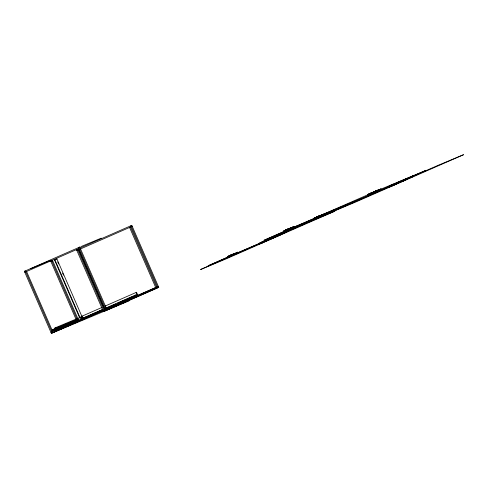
<?xml version="1.0" encoding="UTF-8"?>
<svg xmlns="http://www.w3.org/2000/svg" width="488" height="488" viewBox="0 0 488 488"><rect width="100%" height="100%" fill="white"/><g stroke="black" fill="none" stroke-linecap="round" stroke-linejoin="round"><path stroke-width="0.73" d="M374.015 192.65L372.795 193.187L379.365 190.357L379.066 190.497M296.064 226.609L294.606 227.231M371.032 193.87L371.697 193.571L370.392 194.12L370.124 193.498L373.869 191.924L373.552 192.059M267.601 240.413L268.296 240.102L267.674 240.358M322.367 215.428L314.528 218.764L314.272 218.154L313.65 218.411L320.665 215.397L320.939 216.025L320.616 216.16L320.348 215.531L371.691 194.181L396.701 183.024L396.25 183.201L393.243 184.519L393.511 185.147L397.72 183.323L394.884 184.574M293.624 227.689C294.459 226.975 294.435 228.536 293.989 228.268M319.305 216.038L319.823 215.824L320.097 216.446L319.579 216.666L321.781 215.672L320.488 216.221L320.22 215.592L319.152 216.025L316.822 217.038L317.078 217.648M234.551 254.327L236.009 253.705C236.046 252.699 234.777 254.962 233.209 254.931M290.787 228.671L291.793 228.25L291.519 227.621L289.994 228.256L290.262 228.884M295.295 227.67L296.094 227.323L294.807 227.872L294.532 227.243L293.959 227.493L294.233 228.122L295.332 227.652L294.874 227.859M320.982 216.019L320.555 216.208M407.45 179.059L406.675 179.413M294.057 227.707L314.961 218.423M370.63 193.327C368.794 194.102 371.155 194.553 371.954 193.523M227.914 257.152L228.994 256.682M283.424 231.074L291.867 227.469L292.111 228.116L293.264 227.621L292.989 226.999L291.836 227.493M232.849 255.096L233.837 254.596L231.629 255.517L231.361 254.889L232.837 254.248L232.52 254.382M284.986 231.159L288.371 229.708M289.256 229.519L297.534 225.981L297.808 226.609L290.262 229.83L290.781 229.622L290.506 228.994L288.634 229.641M315.211 218.496L318.548 217.02L318.274 216.391L316.59 217.111L316.895 217.794M285.407 230.232L289.353 228.518L288.841 228.75M229.897 256.31L230.885 255.913L230.58 255.23L234.728 253.498L234.277 253.699L234.478 254.339L235.002 254.126M284.51 231.349L286.981 230.312L286.688 229.696L285.395 230.238M289.939 229.226L290.61 228.921M293.794 227.548L290.903 228.762L291.214 229.445L290.897 229.58L290.622 228.951L293.245 227.78L291.684 228.421L291.958 229.049L293.44 228.402L293.166 227.78L292.849 227.914M319.475 215.903L318.139 216.483L318.414 217.111L318.926 216.873M319.75 216.526L317.096 217.66M377.163 191.333L376.895 190.704L375.095 191.473L375.888 191.125L376.163 191.747L375.431 192.089L378.676 190.655M288.725 228.854L288.518 228.951M228.451 256.176L237.205 252.448L237.479 253.077L236.326 253.571L236.052 252.943M233.392 254.114C233.831 253.559 234.264 254.925 233.667 254.736M228.726 256.798C229.281 256.828 228.652 255.559 229.927 255.572M288.78 229.708L289.048 229.586M264.563 240.968L268.022 239.474L264.563 240.968L264.838 241.597L269.047 239.773L268.248 240.139M314.144 218.6L263.831 240.37L288.134 229.61M370.691 193.254L372.118 192.644M289.048 230.33L289.469 230.159L289.201 229.531M316.108 218.099L317.188 217.654L316.932 217.02L315.62 217.575L316.614 217.129L316.578 217.929M294.264 228.152L291.409 229.311L291.123 228.671M394.536 184.696C393.779 185.495 393.23 184.122 394.267 184.074M260.903 243.323L259.396 243.982L259.122 243.353L260.629 242.695M389.583 186.874L388.07 187.532L387.801 186.904L389.308 186.245M404.729 180.231L402.911 181.024L402.637 180.395L404.149 179.736M405.534 179.157L406.522 178.718L403.363 180.096L403.637 180.719L406.791 179.346L406.071 179.669M372.972 193.047L374.827 192.254L371.685 193.651L371.429 192.943L370.862 193.169L371.136 193.797L371.758 193.596M263.16 242.371L263.935 242.024L261.208 243.189M391.053 186.227L388.796 187.233L388.527 186.605L392.34 184.946L389.491 186.16M293.386 227.731L293.989 227.524M293.264 227.835L292.91 227.994L293.526 227.737L293.8 228.366C292.062 229.104 295.557 227.426 293.355 228.543M377.993 190.222L378.395 190.039L376.095 191.021L376.407 191.711L376.766 191.558L376.492 190.936L381.012 188.935L381.28 189.558L376.407 191.711M319.579 216.605L318.859 216.977L323.489 214.958L323.215 214.336M396.652 183.061L397.452 182.701L395.109 183.701M376.132 191.082L379.902 189.411L380.176 190.039M259.122 243.353L263.001 241.682L262.038 242.085M262.52 241.895L263.66 241.395L261.788 242.194M277.361 235.387L277.843 235.167L273.963 236.845L274.232 237.473L275.744 236.814M276.879 235.576L278.502 234.887L275.659 236.101M273.243 237.192L273.823 236.936L274.091 237.558L272.676 238.15L272.402 237.528L275.726 236.125L276.001 236.753L272.676 238.15M387.801 186.904L389.613 186.111M406.4 178.785L407.175 178.437L404.747 179.474M259.396 243.982L263.276 242.304L262.312 242.713M401.923 180.743C405.687 180.414 396.835 183.464 397.208 183.525L396.933 182.896L397.616 182.597L404.406 179.675L404.68 180.304L401.35 181.701L401.081 181.079L401.758 180.78M402.637 180.395L404.406 179.675M265.856 241.145L265.234 241.426L264.96 240.804M273.512 237.821C275.317 237.162 273.31 236.546 272.402 237.528M274.232 237.473L278.117 235.796L277.635 236.015M388.796 187.233L392.608 185.574L390.735 186.367M396.518 183.86L396.976 183.653L394.56 184.684M388.07 187.532L389.888 186.739M402.191 181.371L402.771 181.109L402.496 180.487L401.063 181.121M284.504 230.598C283.522 231.08 285.291 230 284.931 231.172M285.657 230.11L284.717 230.531L285.968 230.013L286.236 230.635L285.718 230.855M288.506 228.896L289.915 228.335M290.061 228.25C291.031 227.243 292.306 228.384 290.647 228.719M290.195 228.195C290.439 228.116 288.5 228.555 289.665 229.201M284.779 231.227L283.699 231.696L287.2 230.153M314.736 217.935L314.388 218.087L316.194 217.343L316.462 217.971L315.205 218.502M318.737 216.233L319.195 216.08L319.481 216.715L319.006 216.855M320.762 215.379L321.507 215.049L320.244 215.586M368.318 194.285L367.476 194.663L370.374 193.486L370.648 194.114L370.282 194.267L370.008 193.638M371.173 193.071C373.595 192.004 369.648 193.785 371.081 193.175L371.35 193.803L370.99 193.956C370.172 192.467 371.02 194.877 371.905 193.468M228.726 256.054L227.64 256.523L228.262 256.267L228.53 256.895L227.908 257.158M230.281 255.389L229.622 255.688L230.903 255.145L231.196 255.761L229.885 256.322M232.129 254.602L232.922 254.248L232.087 254.602L232.404 255.23L233.331 254.827M234.752 253.498L235.497 253.162L234.209 253.711M378.792 190.625L377.688 191.101L377.407 190.436L379.091 189.74L377.114 190.582M293.05 227.878L293.514 227.725M368.592 194.913L367.763 195.285L370.709 194.011L370.441 193.382L369.123 193.931M275.47 236.186L274.347 236.68L274.585 237.327M315.004 218.563C314.608 219.142 314.937 217.386 315.931 217.453M371.447 193.693L371.813 193.535M230.141 256.194L229.201 256.609L236.357 253.546M375.235 192.15L375.565 192.004M289.323 230.214L288.243 230.684L291.745 229.14L291.47 228.512L288.011 230.043L288.585 229.799L288.859 230.428M290.47 229.72C287.883 230.525 292.489 229.677 291.232 228.677L289.994 229.201M404.418 180.365L403.301 180.859L403.027 180.231M128.991 300.925L51.35 333.31L24.4 271.328L79.733 247.074L80.142 248.014M158.752 287.341L103.419 311.594L76.47 249.606L77.403 249.215L104.353 311.204L158.752 287.341L131.803 225.352L24.809 272.267M76.079 319.42L50.856 261.409L52.637 260.647L77.86 318.658M79.733 317.969L54.51 259.958L56.895 258.921L82.722 318.329M132.211 226.292L76.878 250.545L77.812 250.155M75.335 322.013L55.986 330.083L55.034 327.893L55.888 327.521M82.661 318.511L81.709 316.322L101.937 307.446M105.121 306.055L136.506 292.288L137.463 294.478L133.974 296.009M82.405 319.048L81.453 316.858L80.605 317.23L81.319 318.871M51.984 330.004L78.153 319.048L78.562 319.982L51.704 331.23M102.742 309.441L80.191 319.317L81.124 318.926M105.536 308.221L135.524 295.063L135.932 296.002L105.945 309.16M102.791 309.648L50.941 332.371M104.182 309.038L106.274 308.117M91.433 314.675L83.064 318.347L82.106 316.151L81.709 316.322M92.824 314.058L102.59 309.776M106.079 308.245L115.839 303.963M117.236 303.353L132.577 296.619M284.339 230.665L286.926 229.525L287.182 230.196L286.895 229.549L288.048 229.061M293.514 227.493L293.837 227.359L293.562 226.731L292.08 227.377L292.355 228.006M99.43 311.997L80.599 320.256L102.456 310.685M100.827 311.381L102.919 310.466M106.402 308.935L134.999 296.393L134.59 295.454L135.524 295.063M292.989 226.999L292.428 227.243L292.696 227.872M51.35 333.31L102.962 310.673M104.408 310.039L156.02 287.401M103.194 310.588L52.283 332.92L25.333 270.938L24.4 271.328M158.344 286.401L103.011 310.655M367.421 194.724L367.745 194.59L368.013 195.212L367.696 195.346L367.421 194.724L375.778 191.119L376.047 191.741L375.73 191.876L375.455 191.247L375.778 191.119M377.694 190.363L374.449 191.754L375.73 191.186M370.441 193.382L371.081 193.175M371.777 192.906L378.096 190.149M287.755 229.933L288.323 229.683L286.633 230.403M317.749 217.441L317.481 216.812L374.955 191.65L426.091 170.318L395.402 183.781M292.141 228.091L289.256 229.378L288.988 228.756L287.871 229.153M228.244 256.255L232.27 254.51L232.538 255.139L230.848 255.852M236.302 252.827L237.778 252.186L238.052 252.814L236.57 253.455M298.107 225.718L296.625 226.359L296.899 226.987L298.381 226.347L298.107 225.718L297.79 225.852L298.058 226.475L298.381 226.347M369.026 194.724L369.398 194.559M316.608 217.874L317.426 217.489M367.696 195.346L376.821 191.418L376.553 190.796M323.788 214.067L324.062 214.696L322.58 215.336L322.306 214.714M378.365 190.778L372.045 193.535L371.734 192.888M324.062 214.696L322.904 215.208L322.629 214.58M403.863 179.859L404.454 179.602M263.142 241.59L263.825 241.292L264.093 241.914L263.416 242.213L263.142 241.59L266.466 240.188L266.741 240.81L266.064 241.109L265.789 240.486L266.466 240.188M266.296 240.95L266.704 240.773L266.167 241.011L265.936 240.395L268.937 239.047L269.205 239.675L268.528 239.974L268.254 239.346L270.834 238.254L271.029 238.931M272.658 238.193L270.175 239.248L269.907 238.62L272.548 237.504M279.301 234.502L279.978 234.258L280.252 234.881L279.569 235.124L279.301 234.502L284.461 232.294L284.73 232.916L283.961 233.252L283.693 232.63L284.461 232.294M391.821 185.141L395.146 183.738L395.42 184.36L394.737 184.659L394.469 184.037L391.821 185.141L392.09 185.763L395.42 184.36M393.602 184.366L393.914 184.976M394.572 183.964L395.219 183.683M398.58 182.17L399.879 181.652L400.148 182.28M407.974 178.053L408.657 177.809L408.926 178.431L408.249 178.675L407.974 178.053L413.135 175.845L413.409 176.467L412.641 176.802L412.366 176.18L413.135 175.845M228.518 256.883L231.416 255.608M267.326 239.791L268.772 239.15L268.211 239.382M270.761 238.303L271.529 237.961L271.804 238.589L271.413 238.736M275.726 236.125L275.049 236.424L275.324 237.046M279.978 234.258L280.71 233.935L280.984 234.563L279.569 235.124M394.469 184.037L395.146 183.738M399.373 182.616L399.105 181.994L400.209 181.512L400.483 182.14L398.855 182.799M408.657 177.809L409.389 177.486L409.658 178.114L408.249 178.675M394.097 184.629L329.235 213.085L354.8 202.416L463.6 154.69L438.029 165.353L395.487 184.019M390.967 186.294L391.955 185.855L391.23 186.178M407.437 179.066L404.607 180.273M392.09 185.763L392.773 185.464L392.498 184.842M397.208 183.525L397.885 183.226L397.616 182.597M401.35 181.701L402.033 181.408L400.087 182.286M286.596 229.702L288.567 228.854M286.865 230.324L288.14 229.775M370.508 194.108L368.397 195.011L369.184 194.657L368.916 194.035L368.141 194.376L372.094 192.772L372.368 193.4M372.863 193.126L372.045 193.474M404.332 179.651L404.784 179.45M289.28 230.074L268.376 239.358L273.872 237.119M395.609 183.512L396.006 183.342M401.807 180.798L399.818 181.658M228.957 256.542L208.047 265.826L260.458 243.073L260.141 243.158M260.818 242.609L262.135 242.072M276.629 235.716L276.977 235.564L276.354 235.802M231.086 255.779L231.989 255.383M231.397 255.645L231.141 254.98L231.385 255.633L232.916 254.992M389.766 186.788L391.089 186.251M405.925 179.736L405.577 179.889L406.437 179.493M395.884 184.141L396.28 183.964M262.099 242.048C260.055 242.201 259.244 244.445 261.537 243.036M274.689 236.546L274.957 237.168L276.379 236.528M277.251 236.186L276.342 236.546M267.528 240.45L266.527 240.889L266.253 240.261L265.893 240.413L266.167 241.041M287.06 229.494L287.505 229.305M369.325 193.876L369.77 193.681M376.303 190.967L376.742 190.778M381.012 188.935L374.387 191.814L374.729 191.668L375.004 192.296L374.662 192.437L374.387 191.76L372.564 192.546M317.285 216.831L317.731 216.641M290.195 228.713L292.251 227.817M287.328 230.123L288.201 229.744L287.914 229.146M369.599 194.505L370.044 194.309M315.62 218.136L321.787 215.452M376.571 191.595L377.017 191.4M231.275 254.95L231.721 254.754M317.56 217.459L317.999 217.264M374.662 192.437L381.28 189.558M289.933 229.787L296.106 227.103M229.61 256.255L235.783 253.571M291.873 229.11L292.318 228.915M390.729 186.398L389.705 186.837L389.43 186.215L390.815 185.623L388.527 186.605M266.46 240.913L267.845 240.279M261.721 243L262.41 242.701L261.391 243.14M293.593 227.237L313.839 218.557M405.034 179.352L405.656 179.114L405.211 179.267M322.476 215.153L346.468 204.96L296.466 226.774M404.967 179.413L403.363 180.096M296.796 226.804L320.787 216.605L274.488 236.857M405.888 179.718L403.808 180.651M276.287 235.863L274.86 236.473M236.466 253.272L259.445 243.439M261.123 242.512L261.452 242.371M276.232 236.631L277.214 236.168M372.698 192.424C377.889 190.18 371.386 193.016 373.814 192.016L374.082 192.638L373.442 192.095M370.41 194.114L370.965 193.876M405.083 179.358L404.271 179.7L404.546 180.328L405.357 179.981M272.383 237.571L269.907 238.62M292.745 228.732L293.52 228.408L292.684 228.762M276.403 235.808L275.592 236.149L275.866 236.778L276.476 236.515M275.921 236.765L276.678 236.43M276.897 236.308L278.758 235.515L277.995 235.863L277.733 235.216M261.08 243.274L261.836 242.939M373.113 192.315L373.558 192.113M318.097 216.489L319.213 216.093M377.938 190.967L377.389 191.204L377.096 190.588M292.416 228.134L293.209 227.798M318.365 217.111L318.768 216.94M261.367 242.402L260.757 242.664L261.025 243.286L261.641 243.03M232.361 255.23L232.758 255.059M373.948 192.62L373.82 192.681M405.558 179.126L406.162 178.864M409.023 178.34L413.409 176.467M405.827 179.749L406.26 179.566M390.992 186.264C391.955 186.221 391.413 184.964 390.717 185.635L391.681 185.233L391.84 185.898M280.71 233.935L280.1 234.161L280.368 234.783L284.73 232.916M277.154 236.198C277.959 236.259 277.757 235.015 277.105 235.478M375.431 192.089L374.723 192.382M262.269 241.987L262.648 241.828L262.739 242.524M272.493 238.266L268.528 239.974M271.529 237.943L271.139 238.107M378.255 190.832L378.627 190.68M232.733 254.407L233.203 254.205L233.471 254.834L232.898 255.078M78.8 247.465L79.733 247.074M80.886 246.635L101.223 238.15M130.869 225.743L131.803 225.352M30.457 268.76L50.795 260.275M50.856 261.409L52.637 260.647M54.51 259.958L54.912 259.793L80.136 317.804M56.492 259.091L56.895 258.921M396.933 182.896L398.83 182.103L399.105 182.732M136.109 292.452L136.506 292.288M293.245 226.865L293.562 226.731M318.53 216.263L318.847 216.129L319.121 216.757L318.804 216.892M317.481 216.812L317.798 216.684L318.072 217.306M322.019 215.586L321.531 215.049M292.593 228.042L291.44 228.536L291.726 229.177M55.034 327.893L81.453 316.858M291.177 229.384L292.867 228.671M293.117 228.536L293.44 228.402M237.778 252.186L237.461 252.32L237.735 252.949L238.052 252.814M52.588 329.711L78.153 319.048M137.463 294.478L137.061 294.648L136.347 293.001M263.416 242.213L266.741 240.81M52.997 330.65L78.562 319.982M80.648 320.067L81.045 319.902M82.631 319.195L83.027 319.03M314.534 218.27L315.919 217.703M283.418 231.074L284.046 230.818L284.315 231.44M285.669 230.867L286.718 230.421L286.364 229.775L286.853 230.312M295.826 226.694L294.532 227.243L295.057 227.03M409.389 177.486L408.773 177.711L409.048 178.334L409.658 178.114M280.368 234.783L280.984 234.563M403.728 179.974L403.997 180.597M399.513 181.804L399.788 182.433M399.434 181.853L399.709 182.481M399.263 181.871L399.538 182.5M394.932 183.811L395.201 184.44M394.615 183.946L394.847 184.592M388.186 186.745L388.424 187.386M380.646 189.082L380.921 189.71M377.84 190.259L378.108 190.887M377.724 190.302L377.999 190.93M376.23 190.924L376.504 191.552M369.916 193.614L370.191 194.236M323.471 214.201L323.745 214.83M322.062 214.824L322.336 215.452M319.64 215.849L319.915 216.471M317.932 216.581L318.207 217.209M317.688 216.641L317.987 217.27M317.371 216.776L317.639 217.398M317.151 216.861L317.407 217.532M316.913 217.026L317.188 217.654M296.948 226.231L297.241 226.859M296.411 226.45L296.655 227.103M292.251 228.231L292.519 228.86M292.007 228.286L292.385 228.957L292.068 229.092L291.793 228.463M290.714 228.689L290.439 228.061L290.122 228.195L290.39 228.823M289.414 228.512L289.689 229.14M288.896 229.421L288.621 228.793L288.304 228.927L287.139 229.439L287.414 230.061M287.707 229.25L287.975 229.872M287.462 229.305L287.841 229.97L287.524 230.104L287.249 229.482M286.078 229.97L286.352 230.592M273.085 237.229L273.353 237.851M271.2 238.101L271.474 238.73M270.425 238.443L270.7 239.065M270.157 238.553L270.425 239.181M259.512 243.195L259.744 243.835M236.619 252.699L236.918 253.327M233.63 253.961L233.904 254.59M232.196 255.328L231.922 254.699L230.293 255.419L230.568 256.048M231.678 254.754L232.062 255.425L231.739 255.559L231.471 254.931M230.794 255.139L231.068 255.767M230.184 255.462L230.452 256.09M131.357 226.664L157.496 286.773M80.447 248.709L106.683 309.056M79.593 249.081L105.426 308.489M78.44 248.758L104.578 308.867M78.659 249.783L104.792 309.892M57.706 261.885L58.621 263.984M62.574 273.066L63.483 275.165M51.783 261.019L77.006 319.03M76.171 319.915L76.579 320.854M26.59 271.505L52.728 331.608M313.979 219.008L314.54 218.776L313.979 219.008M318.914 216.141L318.585 216.288L318.89 216.147M309.355 221.802L200.556 269.535L226.121 258.866L334.92 211.139L309.355 221.802M130.51 227.036L129.576 227.426L155.715 287.536L156.642 287.145L130.51 227.036M373.375 192.119L373.052 192.254L373.326 192.876L373.643 192.748L373.375 192.119M294.984 227.048L294.661 227.182L294.935 227.804L295.258 227.67L294.984 227.048M234.655 253.516L234.338 253.65L234.606 254.272L234.929 254.138L234.655 253.516"/></g></svg>
